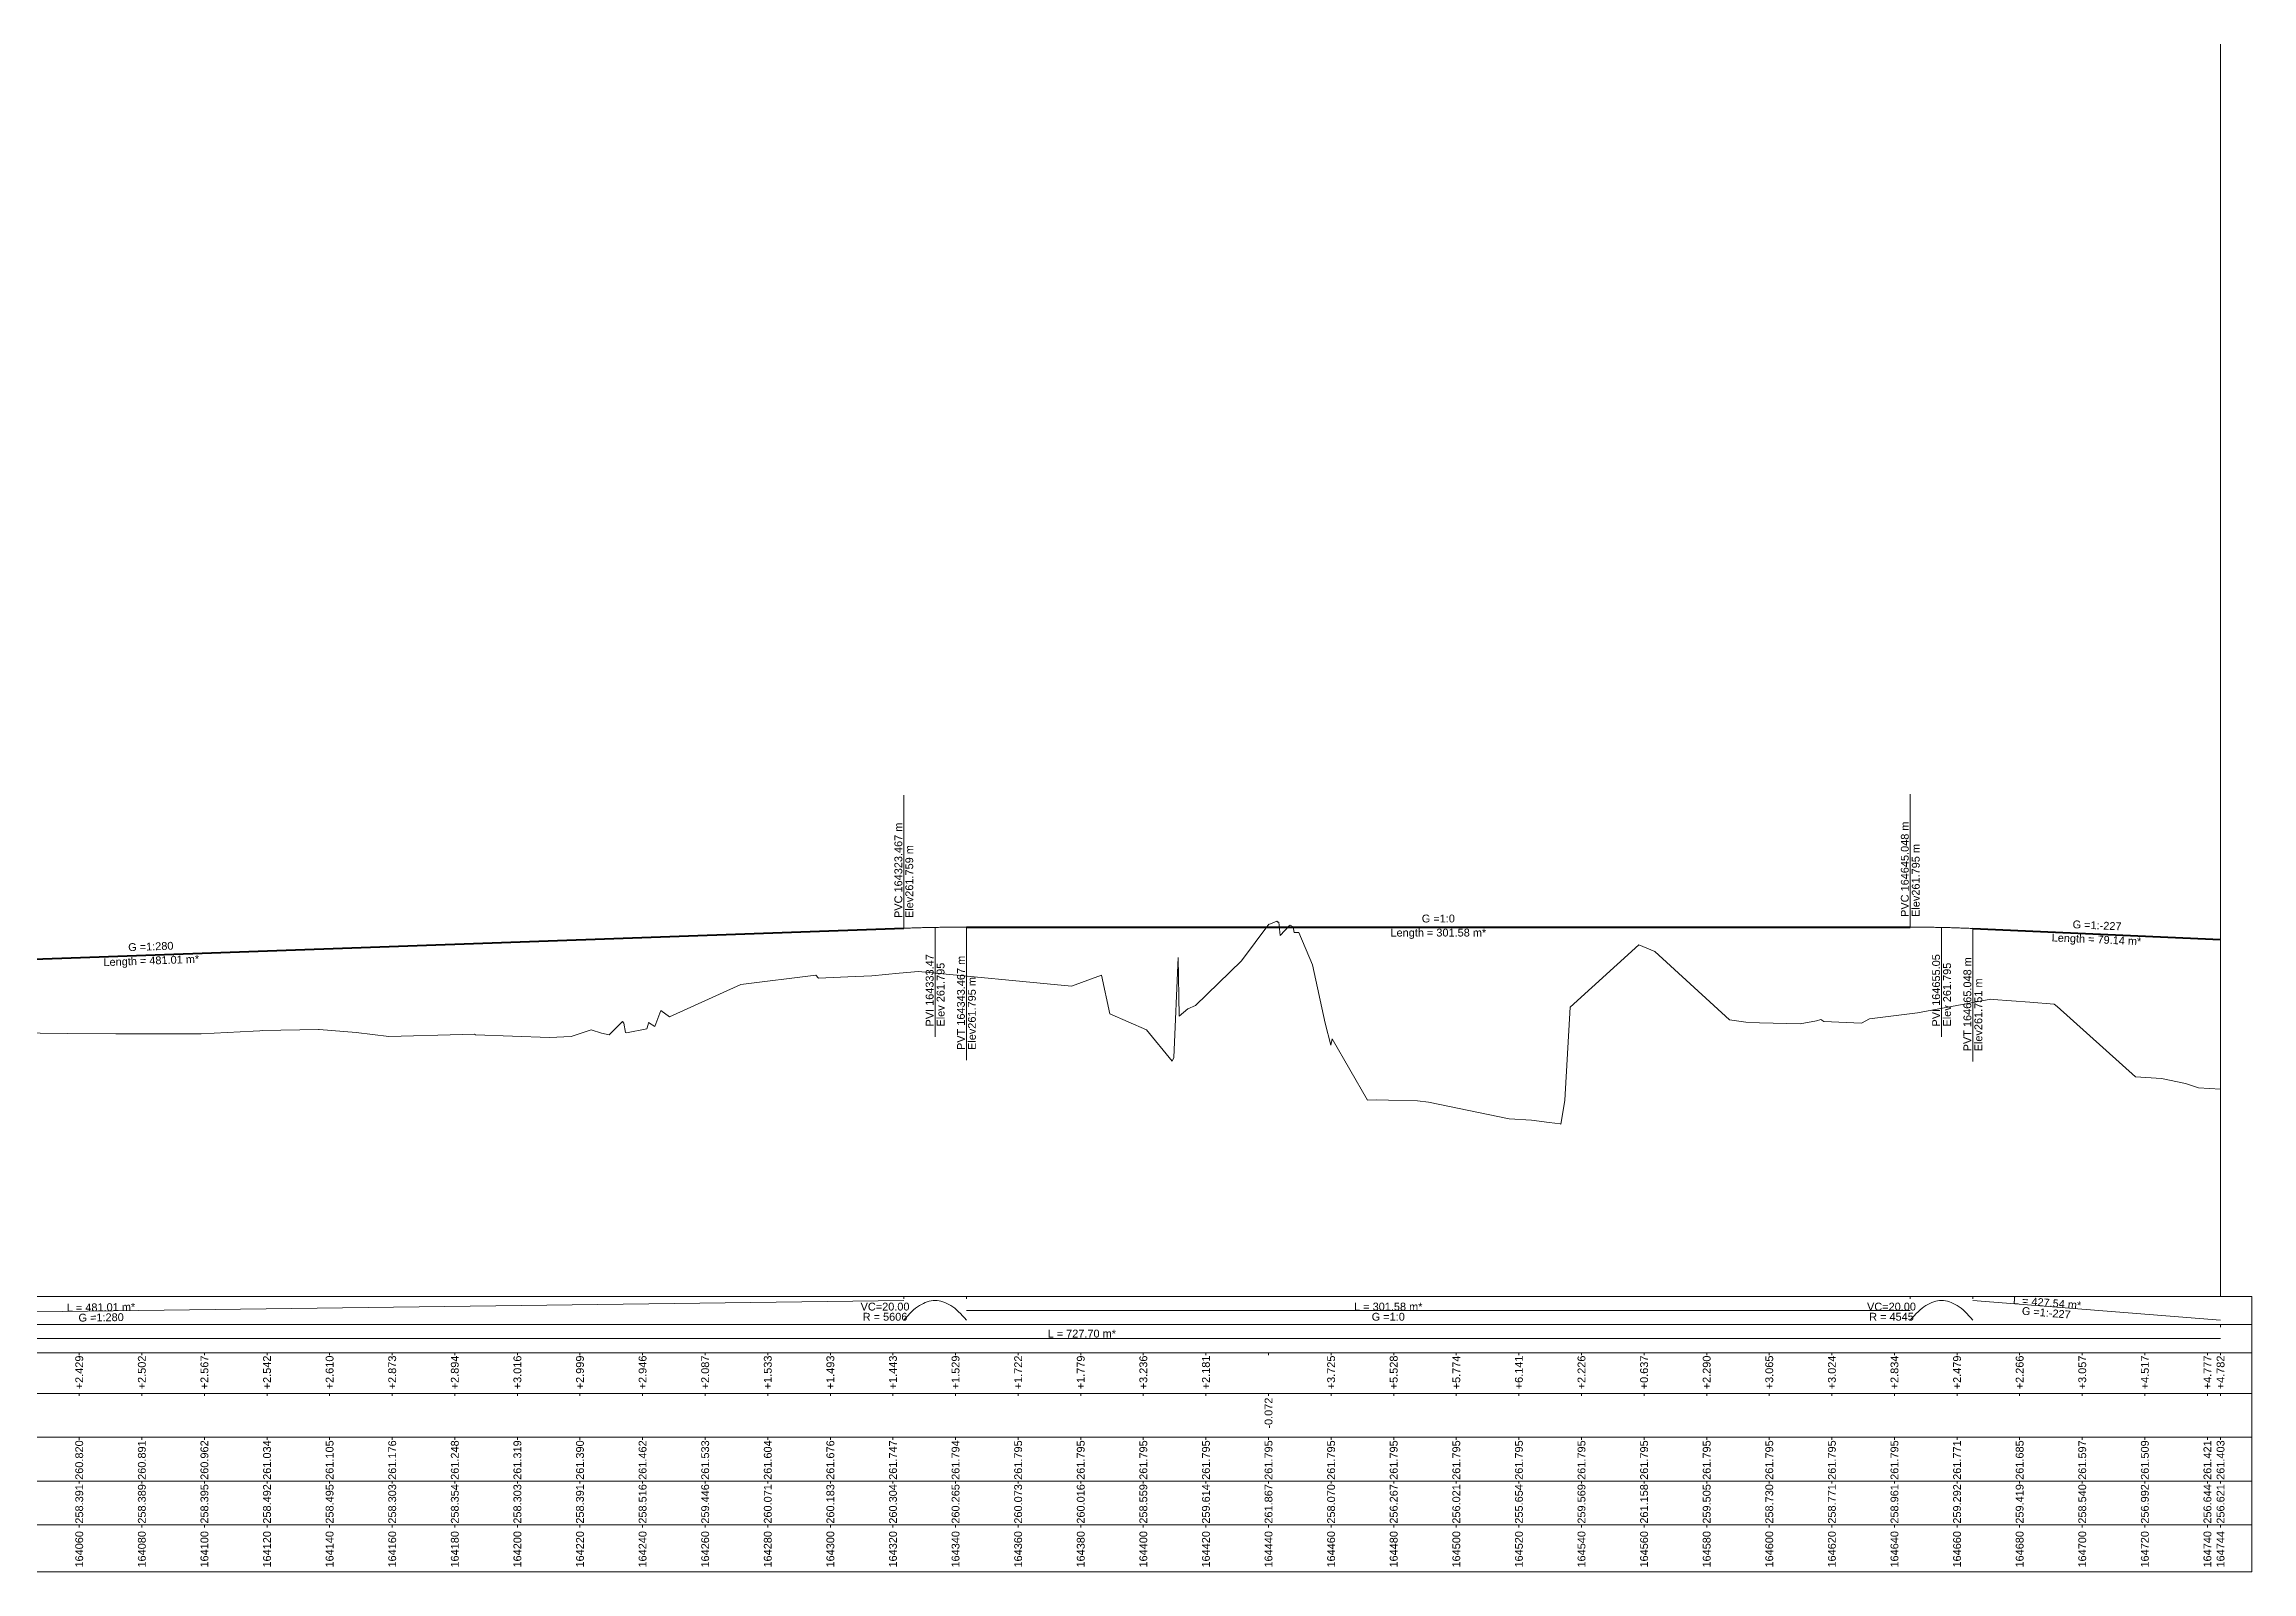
# Model space of a CAD drawing. Header units: metres. Extents: x 598670 to 602652, y 3407602 to 3409525.
# Drawn here: x 601947 to 602652, y 3409037 to 3409525 of the extents above; entities that cross this region are included whole.
import ezdxf
from ezdxf.enums import TextEntityAlignment as Align

# ---------------------------------------------------------------- set-up
doc = ezdxf.new("R2010")
doc.units = ezdxf.units.M
doc.header["$MEASUREMENT"] = 0
for name, color, linetype, lineweight in [('56', 7, 'Continuous', 0), ('Horizontal Alignment', 7, 'Continuous', 0), ('Profile', 7, 'Continuous', 0), ('Profile Chainage', 7, 'Continuous', 0), ('Profile Cut', 7, 'Continuous', 0), ('Profile Existing GL', 7, 'Continuous', 0), ('Profile Fill', 7, 'Continuous', 0), ('Profile Horizontal Alignment', 7, 'Continuous', 0), ('Profile Major Ticks', 7, 'Continuous', 0), ('Profile Table', 7, 'Continuous', 0), ('Profile text', 7, 'Continuous', 0), ('Profile Vertical Alignment', 7, 'Continuous', 0), ('Proposed Formation Level', 7, 'Continuous', 0), ('View Vert Annotation Curves Leader Line', 7, 'Continuous', 0)]:
    doc.layers.add(name, color=color, linetype=linetype, lineweight=lineweight)
doc.styles.add('Style-Arial', font='arial.ttf')

msp = doc.modelspace()

# ---------------------------------------------------------------- linework, layer by layer
at = {"layer": '56', "color": 7, "linetype": 'Continuous', "lineweight": 0}
msp.add_line((602642.08, 3409124.9), (602642.08, 3409524.9), dxfattribs=at)
at = {"layer": 'Profile', "color": 1, "lineweight": 40}
for p, q in [((601740.35, 3409225.34), (602221.36, 3409242.5)), ((602241.36, 3409242.85), (602542.94, 3409242.85)), ((602562.94, 3409242.41), (602642.08, 3409238.93))]:
    msp.add_line(p, q, dxfattribs=at)
at = {"layer": 'Profile Existing GL', "color": 7, "linetype": 'Continuous', "lineweight": 13, "flags": 128}
msp.add_lwpolyline([(601936.64, 3409209.06), (601954.15, 3409208.82), (601969.62, 3409208.79), (601996.9, 3409208.81), (602013.5, 3409209.61), (602015.58, 3409209.72), (602016.29, 3409209.79), (602034.38, 3409210.14), (602034.39, 3409210.14), (602034.51, 3409210.14), (602046.36, 3409209.15), (602056.78, 3409207.91), (602080.37, 3409208.51), (602084.23, 3409208.61), (602084.53, 3409208.45), (602108.17, 3409207.54), (602115.02, 3409207.87), (602121.43, 3409209.99), (602124.73, 3409209.01), (602127.23, 3409208.39), (602131.45, 3409212.68), (602131.89, 3409212.12), (602131.9, 3409212.12), (602132.48, 3409209.2), (602132.74, 3409209.06), (602132.74, 3409209.06), (602132.74, 3409209.06), (602139.26, 3409210.33), (602139.64, 3409211.76), (602139.8, 3409212.42), (602141.77, 3409211.11), (602143.73, 3409216.17), (602143.74, 3409216.17), (602143.74, 3409216.17), (602146.54, 3409214.2), (602169.32, 3409224.56), (602193.29, 3409227.52), (602194.15, 3409226.56), (602203.46, 3409226.98), (602203.46, 3409226.98), (602211.1, 3409227.33), (602211.1, 3409227.33), (602219.83, 3409228.12), (602226.08, 3409228.68), (602274.93, 3409223.99), (602284.56, 3409227.48), (602287.21, 3409215.14), (602298.88, 3409210.06), (602307.1, 3409200.02), (602307.61, 3409201.19), (602307.61, 3409201.19), (602309.02, 3409233.12), (602309.34, 3409214.38), (602312.11, 3409216.73), (602314.52, 3409217.77), (602329.24, 3409232.08), (602338.02, 3409243.75), (602338.02, 3409243.74), (602340.57, 3409244.72), (602340.57, 3409244.72), (602340.9, 3409244.44), (602341.16, 3409244.43), (602341.56, 3409240.2), (602344.44, 3409243.28), (602344.76, 3409243.5), (602344.76, 3409243.5), (602345.8, 3409242.98), (602346.1, 3409241.09), (602347.58, 3409241.17), (602347.58, 3409241.17), (602351.9, 3409230.84), (602355.99, 3409212.14), (602357.79, 3409205.12), (602357.79, 3409205.12), (602358.21, 3409207.13), (602369.54, 3409187.55), (602372.29, 3409187.7), (602376.22, 3409187.61), (602385.44, 3409187.4), (602389.02, 3409186.93), (602389.02, 3409186.93), (602414.8, 3409181.66), (602421.94, 3409181.16), (602427.56, 3409180.47), (602431.2, 3409180.03), (602431.29, 3409179.93), (602432.3, 3409185.55), (602432.3, 3409185.55), (602432.6, 3409187.55), (602434.25, 3409217.29), (602434.25, 3409217.29), (602456.22, 3409237.18), (602461.28, 3409235.08), (602485.23, 3409213.26), (602490.39, 3409212.54), (602494.82, 3409212.29), (602507.74, 3409211.93), (602512.93, 3409212.94), (602514.34, 3409213.31), (602515.31, 3409212.74), (602527.34, 3409212.13), (602529.96, 3409213.51), (602545.26, 3409215.44), (602568.73, 3409219.87), (602569.38, 3409219.76), (602581.18, 3409218.84), (602588.89, 3409218.2), (602589.88, 3409217.5), (602614.9, 3409195), (602623.19, 3409194.5), (602630.89, 3409192.93), (602635.07, 3409191.49), (602642.08, 3409191.12)], dxfattribs=at)
at = {"layer": 'Profile Horizontal Alignment', "color": 1, "lineweight": 0, "flags": 128}
msp.add_lwpolyline([(601343.88, 3409111.4), (602642.08, 3409111.4)], dxfattribs=at)
at = {"layer": 'Profile Horizontal Alignment', "color": 1, "flags": 128}
msp.add_lwpolyline([(601914.38, 3409111.4), (602642.08, 3409111.4)], dxfattribs=at)
at = {"layer": 'Profile Major Ticks', "color": 7, "linetype": 'Continuous', "lineweight": 0, "flags": 128}
for points in [[(602221.36, 3409124.1), (602221.36, 3409124.9)], [(602241.36, 3409124.1), (602241.36, 3409124.9)], [(602542.94, 3409124.1), (602542.94, 3409124.9)], [(602562.94, 3409124.1), (602562.94, 3409124.9)], [(602642.08, 3409115.1), (602642.08, 3409115.9)], [(601957.89, 3409106.1), (601957.89, 3409106.9)], [(601977.89, 3409106.1), (601977.89, 3409106.9)], [(601997.89, 3409106.1), (601997.89, 3409106.9)], [(602017.89, 3409106.1), (602017.89, 3409106.9)], [(602037.89, 3409106.1), (602037.89, 3409106.9)], [(602057.89, 3409106.1), (602057.89, 3409106.9)], [(602077.89, 3409106.1), (602077.89, 3409106.9)], [(602097.89, 3409106.1), (602097.89, 3409106.9)], [(602117.89, 3409106.1), (602117.89, 3409106.9)], [(602137.89, 3409106.1), (602137.89, 3409106.9)], [(602157.89, 3409106.1), (602157.89, 3409106.9)], [(602177.89, 3409106.1), (602177.89, 3409106.9)], [(602197.89, 3409106.1), (602197.89, 3409106.9)], [(602217.89, 3409106.1), (602217.89, 3409106.9)], [(602237.89, 3409106.1), (602237.89, 3409106.9)], [(602257.89, 3409106.1), (602257.89, 3409106.9)], [(602277.89, 3409106.1), (602277.89, 3409106.9)], [(602297.89, 3409106.1), (602297.89, 3409106.9)], [(602317.89, 3409106.1), (602317.89, 3409106.9)], [(602337.89, 3409106.1), (602337.89, 3409106.9)], [(602357.89, 3409106.1), (602357.89, 3409106.9)], [(602377.89, 3409106.1), (602377.89, 3409106.9)], [(602397.89, 3409106.1), (602397.89, 3409106.9)], [(602417.89, 3409106.1), (602417.89, 3409106.9)], [(602437.89, 3409106.1), (602437.89, 3409106.9)], [(602457.89, 3409106.1), (602457.89, 3409106.9)], [(602477.89, 3409106.1), (602477.89, 3409106.9)], [(602497.89, 3409106.1), (602497.89, 3409106.9)], [(602517.89, 3409106.1), (602517.89, 3409106.9)], [(602537.89, 3409106.1), (602537.89, 3409106.9)], [(602557.89, 3409106.1), (602557.89, 3409106.9)], [(602577.89, 3409106.1), (602577.89, 3409106.9)], [(602597.89, 3409106.1), (602597.89, 3409106.9)], [(602617.89, 3409106.1), (602617.89, 3409106.9)], [(602637.89, 3409106.1), (602637.89, 3409106.9)], [(602642.08, 3409106.1), (602642.08, 3409106.9)], [(601957.89, 3409093.1), (601957.89, 3409093.9)], [(601977.89, 3409093.1), (601977.89, 3409093.9)], [(601997.89, 3409093.1), (601997.89, 3409093.9)], [(602017.89, 3409093.1), (602017.89, 3409093.9)], [(602037.89, 3409093.1), (602037.89, 3409093.9)], [(602057.89, 3409093.1), (602057.89, 3409093.9)], [(602077.89, 3409093.1), (602077.89, 3409093.9)], [(602097.89, 3409093.1), (602097.89, 3409093.9)], [(602117.89, 3409093.1), (602117.89, 3409093.9)], [(602137.89, 3409093.1), (602137.89, 3409093.9)], [(602157.89, 3409093.1), (602157.89, 3409093.9)], [(602177.89, 3409093.1), (602177.89, 3409093.9)], [(602197.89, 3409093.1), (602197.89, 3409093.9)], [(602217.89, 3409093.1), (602217.89, 3409093.9)], [(602237.89, 3409093.1), (602237.89, 3409093.9)], [(602257.89, 3409093.1), (602257.89, 3409093.9)], [(602277.89, 3409093.1), (602277.89, 3409093.9)], [(602297.89, 3409093.1), (602297.89, 3409093.9)], [(602317.89, 3409093.1), (602317.89, 3409093.9)], [(602337.89, 3409093.1), (602337.89, 3409093.9)], [(602357.89, 3409093.1), (602357.89, 3409093.9)], [(602377.89, 3409093.1), (602377.89, 3409093.9)], [(602397.89, 3409093.1), (602397.89, 3409093.9)], [(602417.89, 3409093.1), (602417.89, 3409093.9)], [(602437.89, 3409093.1), (602437.89, 3409093.9)], [(602457.89, 3409093.1), (602457.89, 3409093.9)], [(602477.89, 3409093.1), (602477.89, 3409093.9)], [(602497.89, 3409093.1), (602497.89, 3409093.9)], [(602517.89, 3409093.1), (602517.89, 3409093.9)], [(602537.89, 3409093.1), (602537.89, 3409093.9)], [(602557.89, 3409093.1), (602557.89, 3409093.9)], [(602577.89, 3409093.1), (602577.89, 3409093.9)], [(602597.89, 3409093.1), (602597.89, 3409093.9)], [(602617.89, 3409093.1), (602617.89, 3409093.9)], [(602637.89, 3409093.1), (602637.89, 3409093.9)], [(602642.08, 3409093.1), (602642.08, 3409093.9)], [(601957.89, 3409079.1), (601957.89, 3409079.9)], [(601977.89, 3409079.1), (601977.89, 3409079.9)], [(601997.89, 3409079.1), (601997.89, 3409079.9)], [(602017.89, 3409079.1), (602017.89, 3409079.9)], [(602037.89, 3409079.1), (602037.89, 3409079.9)], [(602057.89, 3409079.1), (602057.89, 3409079.9)], [(602077.89, 3409079.1), (602077.89, 3409079.9)], [(602097.89, 3409079.1), (602097.89, 3409079.9)], [(602117.89, 3409079.1), (602117.89, 3409079.9)], [(602137.89, 3409079.1), (602137.89, 3409079.9)], [(602157.89, 3409079.1), (602157.89, 3409079.9)], [(602177.89, 3409079.1), (602177.89, 3409079.9)], [(602197.89, 3409079.1), (602197.89, 3409079.9)], [(602217.89, 3409079.1), (602217.89, 3409079.9)], [(602237.89, 3409079.1), (602237.89, 3409079.9)], [(602257.89, 3409079.1), (602257.89, 3409079.9)], [(602277.89, 3409079.1), (602277.89, 3409079.9)], [(602297.89, 3409079.1), (602297.89, 3409079.9)], [(602317.89, 3409079.1), (602317.89, 3409079.9)], [(602337.89, 3409079.1), (602337.89, 3409079.9)], [(602357.89, 3409079.1), (602357.89, 3409079.9)], [(602377.89, 3409079.1), (602377.89, 3409079.9)], [(602397.89, 3409079.1), (602397.89, 3409079.9)], [(602417.89, 3409079.1), (602417.89, 3409079.9)], [(602437.89, 3409079.1), (602437.89, 3409079.9)], [(602457.89, 3409079.1), (602457.89, 3409079.9)], [(602477.89, 3409079.1), (602477.89, 3409079.9)], [(602497.89, 3409079.1), (602497.89, 3409079.9)], [(602517.89, 3409079.1), (602517.89, 3409079.9)], [(602537.89, 3409079.1), (602537.89, 3409079.9)], [(602557.89, 3409079.1), (602557.89, 3409079.9)], [(602577.89, 3409079.1), (602577.89, 3409079.9)], [(602597.89, 3409079.1), (602597.89, 3409079.9)], [(602617.89, 3409079.1), (602617.89, 3409079.9)], [(602637.89, 3409079.1), (602637.89, 3409079.9)], [(602642.08, 3409079.1), (602642.08, 3409079.9)], [(601957.89, 3409065.1), (601957.89, 3409065.9)], [(601977.89, 3409065.1), (601977.89, 3409065.9)], [(601997.89, 3409065.1), (601997.89, 3409065.9)], [(602017.89, 3409065.1), (602017.89, 3409065.9)], [(602037.89, 3409065.1), (602037.89, 3409065.9)], [(602057.89, 3409065.1), (602057.89, 3409065.9)], [(602077.89, 3409065.1), (602077.89, 3409065.9)], [(602097.89, 3409065.1), (602097.89, 3409065.9)], [(602117.89, 3409065.1), (602117.89, 3409065.9)], [(602137.89, 3409065.1), (602137.89, 3409065.9)], [(602157.89, 3409065.1), (602157.89, 3409065.9)], [(602177.89, 3409065.1), (602177.89, 3409065.9)], [(602197.89, 3409065.1), (602197.89, 3409065.9)], [(602217.89, 3409065.1), (602217.89, 3409065.9)], [(602237.89, 3409065.1), (602237.89, 3409065.9)], [(602257.89, 3409065.1), (602257.89, 3409065.9)], [(602277.89, 3409065.1), (602277.89, 3409065.9)], [(602297.89, 3409065.1), (602297.89, 3409065.9)], [(602317.89, 3409065.1), (602317.89, 3409065.9)], [(602337.89, 3409065.1), (602337.89, 3409065.9)], [(602357.89, 3409065.1), (602357.89, 3409065.9)], [(602377.89, 3409065.1), (602377.89, 3409065.9)], [(602397.89, 3409065.1), (602397.89, 3409065.9)], [(602417.89, 3409065.1), (602417.89, 3409065.9)], [(602437.89, 3409065.1), (602437.89, 3409065.9)], [(602457.89, 3409065.1), (602457.89, 3409065.9)], [(602477.89, 3409065.1), (602477.89, 3409065.9)], [(602497.89, 3409065.1), (602497.89, 3409065.9)], [(602517.89, 3409065.1), (602517.89, 3409065.9)], [(602537.89, 3409065.1), (602537.89, 3409065.9)], [(602557.89, 3409065.1), (602557.89, 3409065.9)], [(602577.89, 3409065.1), (602577.89, 3409065.9)], [(602597.89, 3409065.1), (602597.89, 3409065.9)], [(602617.89, 3409065.1), (602617.89, 3409065.9)], [(602637.89, 3409065.1), (602637.89, 3409065.9)], [(602642.08, 3409065.1), (602642.08, 3409065.9)], [(601957.89, 3409051.1), (601957.89, 3409051.9)], [(601977.89, 3409051.1), (601977.89, 3409051.9)], [(601997.89, 3409051.1), (601997.89, 3409051.9)], [(602017.89, 3409051.1), (602017.89, 3409051.9)], [(602037.89, 3409051.1), (602037.89, 3409051.9)], [(602057.89, 3409051.1), (602057.89, 3409051.9)], [(602077.89, 3409051.1), (602077.89, 3409051.9)], [(602097.89, 3409051.1), (602097.89, 3409051.9)], [(602117.89, 3409051.1), (602117.89, 3409051.9)], [(602137.89, 3409051.1), (602137.89, 3409051.9)], [(602157.89, 3409051.1), (602157.89, 3409051.9)], [(602177.89, 3409051.1), (602177.89, 3409051.9)], [(602197.89, 3409051.1), (602197.89, 3409051.9)], [(602217.89, 3409051.1), (602217.89, 3409051.9)], [(602237.89, 3409051.1), (602237.89, 3409051.9)], [(602257.89, 3409051.1), (602257.89, 3409051.9)], [(602277.89, 3409051.1), (602277.89, 3409051.9)], [(602297.89, 3409051.1), (602297.89, 3409051.9)], [(602317.89, 3409051.1), (602317.89, 3409051.9)], [(602337.89, 3409051.1), (602337.89, 3409051.9)], [(602357.89, 3409051.1), (602357.89, 3409051.9)], [(602377.89, 3409051.1), (602377.89, 3409051.9)], [(602397.89, 3409051.1), (602397.89, 3409051.9)], [(602417.89, 3409051.1), (602417.89, 3409051.9)], [(602437.89, 3409051.1), (602437.89, 3409051.9)], [(602457.89, 3409051.1), (602457.89, 3409051.9)], [(602477.89, 3409051.1), (602477.89, 3409051.9)], [(602497.89, 3409051.1), (602497.89, 3409051.9)], [(602517.89, 3409051.1), (602517.89, 3409051.9)], [(602537.89, 3409051.1), (602537.89, 3409051.9)], [(602557.89, 3409051.1), (602557.89, 3409051.9)], [(602577.89, 3409051.1), (602577.89, 3409051.9)], [(602597.89, 3409051.1), (602597.89, 3409051.9)], [(602617.89, 3409051.1), (602617.89, 3409051.9)], [(602637.89, 3409051.1), (602637.89, 3409051.9)], [(602642.08, 3409051.1), (602642.08, 3409051.9)]]:
    msp.add_lwpolyline(points, dxfattribs=at)
at = {"layer": 'Profile Table', "color": 7, "flags": 128}
for points in [[(601333.88, 3409115.9), (602652.08, 3409115.9), (602652.08, 3409124.9), (601333.88, 3409124.9), (601333.88, 3409115.9)], [(601333.88, 3409106.9), (602652.08, 3409106.9), (602652.08, 3409115.9), (601333.88, 3409115.9), (601333.88, 3409106.9)], [(601333.88, 3409093.9), (602652.08, 3409093.9), (602652.08, 3409106.9), (601333.88, 3409106.9), (601333.88, 3409093.9)], [(601333.88, 3409079.9), (602652.08, 3409079.9), (602652.08, 3409093.9), (601333.88, 3409093.9), (601333.88, 3409079.9)], [(601333.88, 3409065.9), (602652.08, 3409065.9), (602652.08, 3409079.9), (601333.88, 3409079.9), (601333.88, 3409065.9)], [(601333.88, 3409051.9), (602652.08, 3409051.9), (602652.08, 3409065.9), (601333.88, 3409065.9), (601333.88, 3409051.9)], [(601333.88, 3409036.9), (602652.08, 3409036.9), (602652.08, 3409051.9), (601333.88, 3409051.9), (601333.88, 3409036.9)]]:
    msp.add_lwpolyline(points, close=True, dxfattribs=at)
at = {"layer": 'Profile text', "color": 1, "flags": 128}
for points in [[(602221.36, 3409242.5), (602221.78, 3409242.51), (602222.21, 3409242.53), (602222.64, 3409242.54), (602223.06, 3409242.56), (602223.49, 3409242.57), (602223.91, 3409242.58), (602224.34, 3409242.6), (602224.76, 3409242.61), (602225.19, 3409242.62), (602225.61, 3409242.63), (602226.04, 3409242.65), (602226.47, 3409242.66), (602226.89, 3409242.67), (602227.32, 3409242.68), (602227.74, 3409242.69), (602228.17, 3409242.7), (602228.59, 3409242.71), (602229.02, 3409242.72), (602229.44, 3409242.73), (602229.87, 3409242.74), (602230.29, 3409242.75), (602230.72, 3409242.75), (602231.15, 3409242.76), (602231.57, 3409242.77), (602232, 3409242.78), (602232.42, 3409242.78), (602232.85, 3409242.79), (602233.27, 3409242.8), (602233.7, 3409242.8), (602234.12, 3409242.81), (602234.55, 3409242.81), (602234.98, 3409242.82), (602235.4, 3409242.82), (602235.83, 3409242.83), (602236.25, 3409242.83), (602236.68, 3409242.84), (602237.1, 3409242.84), (602237.53, 3409242.84), (602237.95, 3409242.84), (602238.38, 3409242.85), (602238.81, 3409242.85), (602239.23, 3409242.85), (602239.66, 3409242.85), (602240.08, 3409242.85), (602240.51, 3409242.85), (602240.93, 3409242.85), (602241.36, 3409242.85)], [(602542.94, 3409242.85), (602543.36, 3409242.85), (602543.79, 3409242.85), (602544.22, 3409242.85), (602544.64, 3409242.85), (602545.07, 3409242.85), (602545.49, 3409242.85), (602545.92, 3409242.84), (602546.34, 3409242.84), (602546.77, 3409242.84), (602547.19, 3409242.83), (602547.62, 3409242.83), (602548.05, 3409242.83), (602548.47, 3409242.82), (602548.9, 3409242.82), (602549.32, 3409242.81), (602549.75, 3409242.8), (602550.17, 3409242.8), (602550.6, 3409242.79), (602551.02, 3409242.78), (602551.45, 3409242.77), (602551.88, 3409242.77), (602552.3, 3409242.76), (602552.73, 3409242.75), (602553.15, 3409242.74), (602553.58, 3409242.73), (602554, 3409242.72), (602554.43, 3409242.71), (602554.85, 3409242.7), (602555.28, 3409242.69), (602555.71, 3409242.68), (602556.13, 3409242.66), (602556.56, 3409242.65), (602556.98, 3409242.64), (602557.41, 3409242.62), (602557.83, 3409242.61), (602558.26, 3409242.6), (602558.68, 3409242.58), (602559.11, 3409242.57), (602559.54, 3409242.55), (602559.96, 3409242.54), (602560.39, 3409242.52), (602560.81, 3409242.5), (602561.24, 3409242.49), (602561.66, 3409242.47), (602562.09, 3409242.45), (602562.51, 3409242.43), (602562.94, 3409242.41)]]:
    msp.add_lwpolyline(points, dxfattribs=at)
at = {"layer": 'Profile Vertical Alignment', "color": 1, "linetype": 'Continuous', "lineweight": 0, "flags": 128}
for points in [[(601740.35, 3409117.25), (602221.36, 3409123.55)], [(602221.36, 3409117.25), (602221.98, 3409118.02), (602222.61, 3409118.73), (602223.23, 3409119.39), (602223.86, 3409120.01), (602224.48, 3409120.58), (602225.11, 3409121.09), (602225.73, 3409121.56), (602226.36, 3409121.98), (602226.98, 3409122.35), (602227.61, 3409122.67), (602228.23, 3409122.94), (602228.86, 3409123.16), (602229.48, 3409123.33), (602230.11, 3409123.45), (602230.73, 3409123.53), (602231.98, 3409123.53), (602232.61, 3409123.45), (602233.23, 3409123.33), (602233.86, 3409123.16), (602234.48, 3409122.94), (602235.11, 3409122.67), (602235.73, 3409122.35), (602236.36, 3409121.98), (602236.98, 3409121.56), (602237.61, 3409121.09), (602238.23, 3409120.58), (602238.86, 3409120.01), (602239.48, 3409119.39), (602240.11, 3409118.73), (602240.73, 3409118.02), (602241.36, 3409117.25)], [(602241.36, 3409120.4), (602542.94, 3409120.4)], [(602542.94, 3409117.25), (602543.56, 3409118.02), (602544.19, 3409118.73), (602544.81, 3409119.39), (602545.44, 3409120.01), (602546.06, 3409120.58), (602546.69, 3409121.09), (602547.31, 3409121.56), (602547.94, 3409121.98), (602548.56, 3409122.35), (602549.19, 3409122.67), (602549.81, 3409122.94), (602550.44, 3409123.16), (602551.06, 3409123.33), (602551.69, 3409123.45), (602552.31, 3409123.53), (602553.56, 3409123.53), (602554.19, 3409123.45), (602554.81, 3409123.33), (602555.44, 3409123.16), (602556.06, 3409122.94), (602556.69, 3409122.67), (602557.31, 3409122.35), (602557.94, 3409121.98), (602558.56, 3409121.56), (602559.19, 3409121.09), (602559.81, 3409120.58), (602560.44, 3409120.01), (602561.06, 3409119.39), (602561.69, 3409118.73), (602562.31, 3409118.02), (602562.94, 3409117.25)], [(602562.94, 3409123.55), (602642.08, 3409117.25)]]:
    msp.add_lwpolyline(points, dxfattribs=at)
at = {"layer": 'View Vert Annotation Curves Leader Line', "color": 1}
for p, q in [((602221.36, 3409242.5), (602221.36, 3409285)), ((602542.94, 3409242.85), (602542.94, 3409285.35)), ((602231.36, 3409242.85), (602231.36, 3409207.85)), ((602241.36, 3409242.85), (602241.36, 3409200.35)), ((602552.94, 3409242.85), (602552.94, 3409207.85)), ((602562.94, 3409242.41), (602562.94, 3409199.91))]:
    msp.add_line(p, q, dxfattribs=at)

# ---------------------------------------------------------------- texts
at = {"layer": 'Horizontal Alignment', "color": 1, "insert": (602278.23, 3409112.99), "char_height": 2.5, "attachment_point": 5, "line_spacing_factor": 0.96, "style": 'Style-Arial'}
msp.add_mtext('L = 727.70 m*', dxfattribs=at)
at = {"layer": 'Profile Chainage', "color": 7, "style": 'Style-Arial'}
for s, p in [('164060', (601957.89, 3409044.1)), ('164080', (601977.89, 3409044.1)), ('164100', (601997.89, 3409044.1)), ('164120', (602017.89, 3409044.1)), ('164140', (602037.89, 3409044.1)), ('164160', (602057.89, 3409044.1)), ('164180', (602077.89, 3409044.1)), ('164200', (602097.89, 3409044.1)), ('164220', (602117.89, 3409044.1)), ('164240', (602137.89, 3409044.1)), ('164260', (602157.89, 3409044.1)), ('164280', (602177.89, 3409044.1)), ('164300', (602197.89, 3409044.1)), ('164320', (602217.89, 3409044.1)), ('164340', (602237.89, 3409044.1)), ('164360', (602257.89, 3409044.1)), ('164380', (602277.89, 3409044.1)), ('164400', (602297.89, 3409044.1)), ('164420', (602317.89, 3409044.1)), ('164440', (602337.89, 3409044.1)), ('164460', (602357.89, 3409044.1)), ('164480', (602377.89, 3409044.1)), ('164500', (602397.89, 3409044.1)), ('164520', (602417.89, 3409044.1)), ('164540', (602437.89, 3409044.1)), ('164560', (602457.89, 3409044.1)), ('164580', (602477.89, 3409044.1)), ('164600', (602497.89, 3409044.1)), ('164620', (602517.89, 3409044.1)), ('164640', (602537.89, 3409044.1)), ('164660', (602557.89, 3409044.1)), ('164680', (602577.89, 3409044.1)), ('164700', (602597.89, 3409044.1)), ('164720', (602617.89, 3409044.1)), ('164740', (602637.89, 3409044.1)), ('164744', (602642.08, 3409044.1))]:
    msp.add_text(s, height=2.5, rotation=90, dxfattribs=at).set_placement(p, align=Align.MIDDLE_CENTER)
at = {"layer": 'Profile Cut', "color": 5, "style": 'Style-Arial'}
msp.add_text('-0.072', height=2.5, rotation=90, dxfattribs=at).set_placement((602337.89, 3409087.6), align=Align.MIDDLE_CENTER)
at = {"layer": 'Profile Existing GL', "color": 7, "style": 'Style-Arial'}
for s, p in [('258.391', (601957.89, 3409058.6)), ('258.389', (601977.89, 3409058.6)), ('258.395', (601997.89, 3409058.6)), ('258.492', (602017.89, 3409058.6)), ('258.495', (602037.89, 3409058.6)), ('258.303', (602057.89, 3409058.6)), ('258.354', (602077.89, 3409058.6)), ('258.303', (602097.89, 3409058.6)), ('258.391', (602117.89, 3409058.6)), ('258.516', (602137.89, 3409058.6)), ('259.446', (602157.89, 3409058.6)), ('260.071', (602177.89, 3409058.6)), ('260.183', (602197.89, 3409058.6)), ('260.304', (602217.89, 3409058.6)), ('260.265', (602237.89, 3409058.6)), ('260.073', (602257.89, 3409058.6)), ('260.016', (602277.89, 3409058.6)), ('258.559', (602297.89, 3409058.6)), ('259.614', (602317.89, 3409058.6)), ('261.867', (602337.89, 3409058.6)), ('258.070', (602357.89, 3409058.6)), ('256.267', (602377.89, 3409058.6)), ('256.021', (602397.89, 3409058.6)), ('255.654', (602417.89, 3409058.6)), ('259.569', (602437.89, 3409058.6)), ('261.158', (602457.89, 3409058.6)), ('259.505', (602477.89, 3409058.6)), ('258.730', (602497.89, 3409058.6)), ('258.771', (602517.89, 3409058.6)), ('258.961', (602537.89, 3409058.6)), ('259.292', (602557.89, 3409058.6)), ('259.419', (602577.89, 3409058.6)), ('258.540', (602597.89, 3409058.6)), ('256.992', (602617.89, 3409058.6)), ('256.644', (602637.89, 3409058.6)), ('256.621', (602642.08, 3409058.6))]:
    msp.add_text(s, height=2.5, rotation=90, dxfattribs=at).set_placement(p, align=Align.MIDDLE_CENTER)
at = {"layer": 'Profile Fill', "color": 1, "style": 'Style-Arial'}
for s, p in [('+2.429', (601957.89, 3409100.6)), ('+2.502', (601977.89, 3409100.6)), ('+2.567', (601997.89, 3409100.6)), ('+2.542', (602017.89, 3409100.6)), ('+2.610', (602037.89, 3409100.6)), ('+2.873', (602057.89, 3409100.6)), ('+2.894', (602077.89, 3409100.6)), ('+3.016', (602097.89, 3409100.6)), ('+2.999', (602117.89, 3409100.6)), ('+2.946', (602137.89, 3409100.6)), ('+2.087', (602157.89, 3409100.6)), ('+1.533', (602177.89, 3409100.6)), ('+1.493', (602197.89, 3409100.6)), ('+1.443', (602217.89, 3409100.6)), ('+1.529', (602237.89, 3409100.6)), ('+1.722', (602257.89, 3409100.6)), ('+1.779', (602277.89, 3409100.6)), ('+3.236', (602297.89, 3409100.6)), ('+2.181', (602317.89, 3409100.6)), ('+3.725', (602357.89, 3409100.6)), ('+5.528', (602377.89, 3409100.6)), ('+5.774', (602397.89, 3409100.6)), ('+6.141', (602417.89, 3409100.6)), ('+2.226', (602437.89, 3409100.6)), ('+0.637', (602457.89, 3409100.6)), ('+2.290', (602477.89, 3409100.6)), ('+3.065', (602497.89, 3409100.6)), ('+3.024', (602517.89, 3409100.6)), ('+2.834', (602537.89, 3409100.6)), ('+2.479', (602557.89, 3409100.6)), ('+2.266', (602577.89, 3409100.6)), ('+3.057', (602597.89, 3409100.6)), ('+4.517', (602617.89, 3409100.6)), ('+4.777', (602637.89, 3409100.6)), ('+4.782', (602642.08, 3409100.6))]:
    msp.add_text(s, height=2.5, rotation=90, dxfattribs=at).set_placement(p, align=Align.MIDDLE_CENTER)
at = {"layer": 'Profile text', "color": 1, "style": 'Style-Arial'}
for s, p in [('PVC 164323.467 m', (602220.86, 3409245.75)), ('PVC 164645.048 m', (602542.44, 3409246.1)), ('PVI 164333.47', (602230.86, 3409211.1)), ('PVT 164343.467 m', (602240.86, 3409203.6)), ('PVI 164655.05', (602552.44, 3409211.1)), ('PVT 164665.048 m', (602562.44, 3409203.16))]:
    msp.add_text(s, height=2.5, rotation=90, dxfattribs=at).set_placement(p)
for s, p in [('Elev261.759 m', (602221.86, 3409245.75)), ('Elev261.795 m', (602543.44, 3409246.1)), ('Elev 261.795', (602231.86, 3409211.1)), ('Elev 261.795', (602553.44, 3409211.1)), ('Elev261.795 m', (602241.86, 3409203.6)), ('Elev261.751 m', (602563.44, 3409203.16))]:
    msp.add_text(s, height=2.5, rotation=90, dxfattribs=at).set_placement(p, align=Align.TOP_LEFT)
for s, p in [('G =1:0', (602392.15, 3409244.35)), ('Length = 301.58 m*', (602392.15, 3409239.85))]:
    msp.add_text(s, height=2.5, dxfattribs=at).set_placement(p, align=Align.CENTER)
for s, rotation, p in [('G =1:-227', 357.48018, (602602.58, 3409242.17)), ('G =1:280', 2.04314, (601980.8, 3409235.42)), ('Length = 79.14 m*', 357.48018, (602602.38, 3409237.68)), ('Length = 481.01 m*', 2.04314, (601980.96, 3409230.92))]:
    msp.add_text(s, height=2.5, rotation=rotation, dxfattribs=at).set_placement(p, align=Align.CENTER)
at = {"layer": 'Profile Vertical Alignment', "color": 1, "char_height": 2.5, "attachment_point": 5, "line_spacing_factor": 0.776524, "style": 'Style-Arial'}
for s, insert, rotation in [('L = 427.54 m*\\PG =1:-227', (602586.53, 3409121.26), 355.44857), ('L = 481.01 m*\\PG =1:280', (601964.86, 3409119.78), 0.75038)]:
    msp.add_mtext(s, dxfattribs=dict(at, insert=insert, rotation=rotation))
for s, insert in [('VC=20.00\\PR = 5606', (602215.36, 3409119.99)), ('L = 301.58 m*\\PG =1:0', (602376.15, 3409119.99)), ('VC=20.00\\PR = 4545', (602536.94, 3409119.99))]:
    msp.add_mtext(s, dxfattribs=dict(at, insert=insert))
at = {"layer": 'Proposed Formation Level', "color": 1, "style": 'Style-Arial'}
for s, p in [('260.820', (601957.89, 3409072.6)), ('260.891', (601977.89, 3409072.6)), ('260.962', (601997.89, 3409072.6)), ('261.034', (602017.89, 3409072.6)), ('261.105', (602037.89, 3409072.6)), ('261.176', (602057.89, 3409072.6)), ('261.248', (602077.89, 3409072.6)), ('261.319', (602097.89, 3409072.6)), ('261.390', (602117.89, 3409072.6)), ('261.462', (602137.89, 3409072.6)), ('261.533', (602157.89, 3409072.6)), ('261.604', (602177.89, 3409072.6)), ('261.676', (602197.89, 3409072.6)), ('261.747', (602217.89, 3409072.6)), ('261.794', (602237.89, 3409072.6)), ('261.795', (602257.89, 3409072.6)), ('261.795', (602277.89, 3409072.6)), ('261.795', (602297.89, 3409072.6)), ('261.795', (602317.89, 3409072.6)), ('261.795', (602337.89, 3409072.6)), ('261.795', (602357.89, 3409072.6)), ('261.795', (602377.89, 3409072.6)), ('261.795', (602397.89, 3409072.6)), ('261.795', (602417.89, 3409072.6)), ('261.795', (602437.89, 3409072.6)), ('261.795', (602457.89, 3409072.6)), ('261.795', (602477.89, 3409072.6)), ('261.795', (602497.89, 3409072.6)), ('261.795', (602517.89, 3409072.6)), ('261.795', (602537.89, 3409072.6)), ('261.771', (602557.89, 3409072.6)), ('261.685', (602577.89, 3409072.6)), ('261.597', (602597.89, 3409072.6)), ('261.509', (602617.89, 3409072.6)), ('261.421', (602637.89, 3409072.6)), ('261.403', (602642.08, 3409072.6))]:
    msp.add_text(s, height=2.5, rotation=90, dxfattribs=at).set_placement(p, align=Align.MIDDLE_CENTER)

doc.saveas('drawing.dxf')
